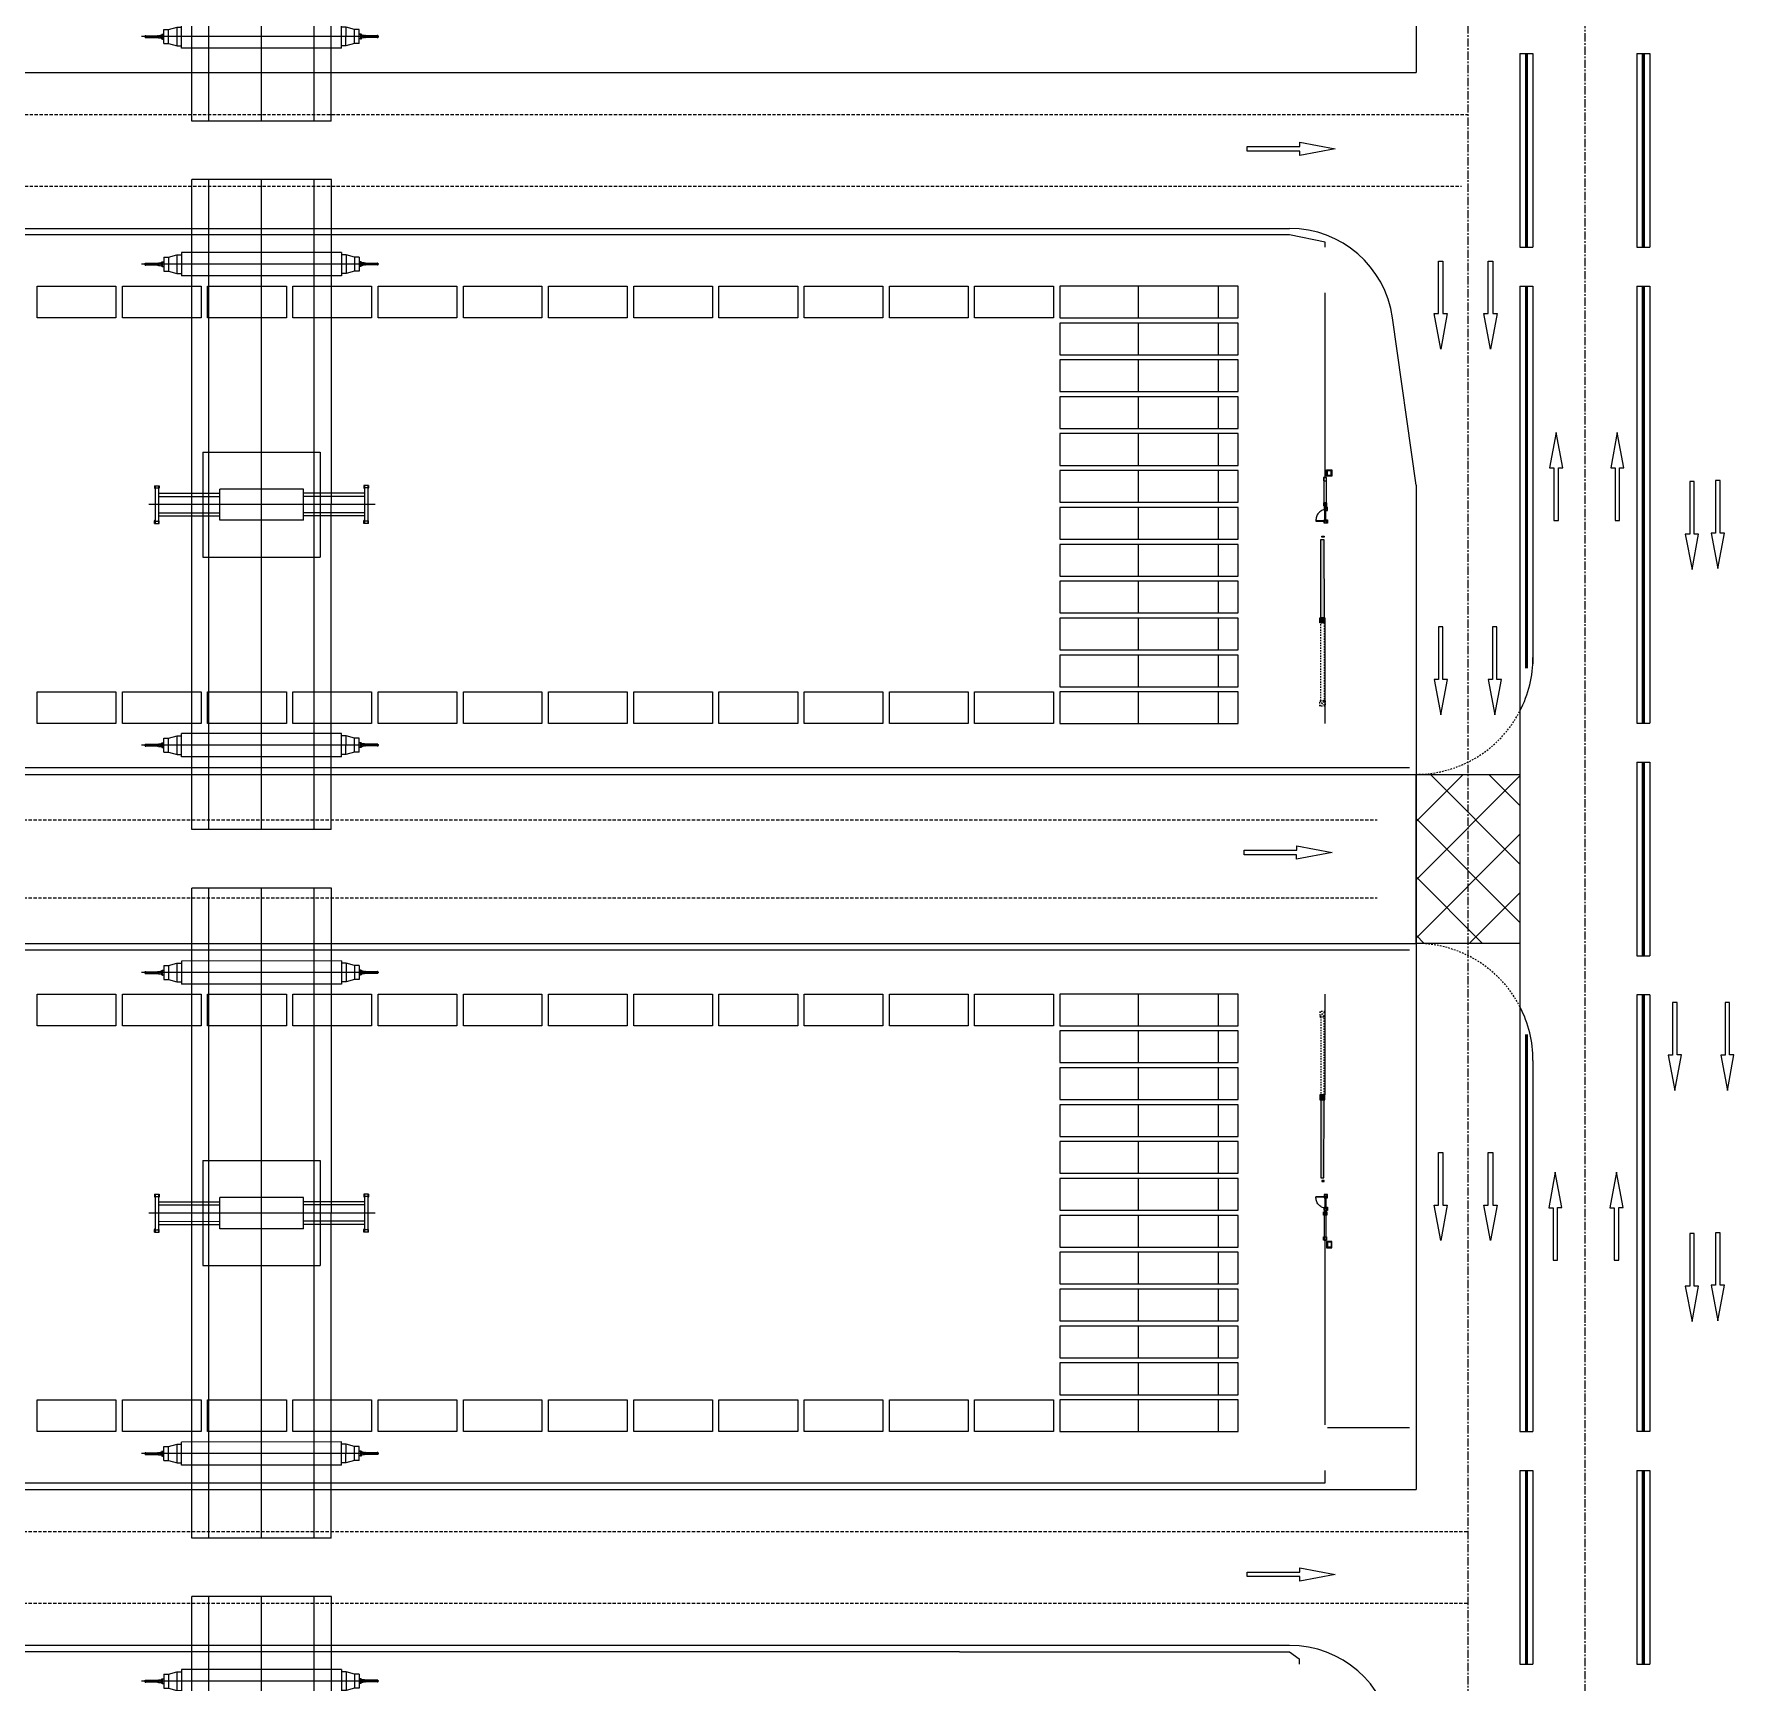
# Model space of a CAD drawing. Header units: millimetres. Extents: x -582 to 479, y -622 to 401.
# Drawn here: x -317.8 to -187, y -235.6 to -108.7 of the extents above; entities that cross this region are included whole.
import ezdxf

# ---------------------------------------------------------------- set-up
doc = ezdxf.new("R2010")
doc.units = ezdxf.units.MM
for name, pattern in [('CENTER', [50.8, 31.75, -6.35, 6.35, -6.35]), ('DASH', [0.35, 0.25, -0.1]), ('DASHED', [19.05, 12.7, -6.35]), ('HIDDEN2', [0.1875, 0.125, -0.0625])]:
    doc.linetypes.add(name, pattern=pattern)
for name, color, linetype in [('0001-佛渡-工艺-方案一-交汇区', 50, 'Continuous'), ('0001-佛渡-工艺-方案一-围网', 40, 'Continuous'), ('0001-佛渡-工艺-方案一-围网(内集卡一侧新增）', 40, 'Continuous'), ('0001-佛渡-工艺-方案一-设备', 40, 'Continuous'), ('0001-佛渡-平面-方案一 临时横二路', 6, 'Continuous'), ('0001-佛渡-平面-方案一道路中心线', 11, 'Continuous'), ('0001-佛渡-平面-方案一道路边界', 7, 'Continuous'), ('ECT', 1, 'Continuous'), ('ICT', 3, 'Continuous'), ('SLOT', 115, 'Continuous'), ('TX-箱区维修及人行门禁', 5, 'Continuous'), ('构造线', 131, 'Continuous')]:
    doc.layers.add(name, color=color, linetype=linetype)
doc.linetypes.add('FENCELINE2', pattern='A,0.25,-0.1,[132,ltypeshp.shx,S=0.1,R=0,X=-0.1,Y=0],-0.1,1', length=1.45)

# ---------------------------------------------------------------- blocks, each defined once
blk = doc.blocks.new('YC')
at = {"color": 40, "extrusion": (0.019869, 3.07925e-06, 0.999803)}
for p, q in [((2952.72, -614.5, 0.27), (2952.72, -564.5, 0.27)), ((2963.46, -564.5, 0.06), (2952.72, -564.5, 0.27)), ((2954.03, -614.5, 0.25), (2954.03, -564.5, 0.25)), ((2958.09, -614.5, 0.17), (2958.09, -564.5, 0.17)), ((2962.15, -614.5, 0.09), (2962.14, -564.5, 0.09)), ((2963.46, -614.5, 0.06), (2963.46, -564.5, 0.06)), ((2950.93, -570.46, 0.31), (2951.58, -570.28, 0.3)), ((2951.58, -570.28, 0.3), (2951.94, -570.28, 0.29)), ((2951.58, -570.28, 0.3), (2951.58, -571.72, 0.3)), ((2964.23, -570.1, 0.04), (2951.94, -570.11, 0.29)), ((2951.94, -570.11, 0.29), (2951.94, -571.9, 0.29)), ((2964.23, -570.1, 0.04), (2964.23, -571.9, 0.04)), ((2964.59, -570.28, 0.04), (2964.23, -570.28, 0.04)), ((2965.25, -570.46, 0.02), (2964.59, -570.28, 0.04)), ((2964.59, -570.28, 0.04), (2964.59, -571.72, 0.04)), ((2967.11, -571, -0.01), (2948.84, -571, 0.35)), ((2949.08, -571, 0.35), (2949.15, -571, 0.34)), ((2949.14, -571.08, 0.34), (2949.14, -570.92, 0.34)), ((2949.14, -570.92, 0.34), (2949.18, -570.92, 0.34)), ((2949.14, -570.92, 0.34), (2949.14, -570.92, 0.34)), ((2949.14, -571.08, 0.34), (2949.14, -570.92, 0.34)), ((2949.14, -571.08, 0.34), (2949.18, -571.08, 0.34)), ((2949.14, -571.08, 0.34), (2949.14, -571.08, 0.34)), ((2949.18, -571.08, 0.34), (2949.18, -570.92, 0.34)), ((2949.18, -570.94, 0.34), (2950.16, -570.94, 0.32)), ((2949.18, -571.06, 0.34), (2950.16, -571.06, 0.32)), ((2950.07, -570.92, 0.33), (2950.08, -570.92, 0.33)), ((2950.07, -571.08, 0.33), (2950.07, -570.92, 0.33)), ((2950.07, -571.08, 0.33), (2950.08, -571.08, 0.33)), ((2950.08, -570.92, 0.33), (2950.12, -570.92, 0.32)), ((2950.08, -571.08, 0.33), (2950.08, -570.92, 0.33)), ((2950.08, -571.08, 0.33), (2950.12, -571.08, 0.32)), ((2950.12, -571.08, 0.32), (2950.12, -570.92, 0.32)), ((2950.16, -571.1, 0.32), (2950.16, -570.91, 0.32)), ((2950.29, -570.9, 0.32), (2950.41, -570.88, 0.32)), ((2950.29, -571.1, 0.32), (2950.29, -570.9, 0.32)), ((2950.29, -571.1, 0.32), (2950.41, -571.12, 0.32)), ((2950.37, -570.88, 0.32), (2950.46, -570.88, 0.32)), ((2950.37, -571.13, 0.32), (2950.46, -571.13, 0.32)), ((2950.38, -571.13, 0.32), (2950.47, -571.13, 0.32)), ((2950.4, -570.85, 0.32), (2950.39, -570.85, 0.32)), ((2950.39, -570.86, 0.32), (2950.39, -570.89, 0.32)), ((2950.4, -570.86, 0.32), (2950.39, -570.86, 0.32)), ((2950.4, -570.89, 0.32), (2950.39, -570.89, 0.32)), ((2950.4, -570.9, 0.32), (2950.39, -570.9, 0.32)), ((2950.4, -571.1, 0.32), (2950.39, -571.1, 0.32)), ((2950.4, -571.11, 0.32), (2950.39, -571.11, 0.32)), ((2950.39, -571.14, 0.32), (2950.39, -571.11, 0.32)), ((2950.4, -571.14, 0.32), (2950.39, -571.14, 0.32)), ((2950.4, -571.15, 0.32), (2950.39, -571.15, 0.32)), ((2950.4, -570.85, 0.32), (2950.4, -570.9, 0.32)), ((2950.41, -570.86, 0.32), (2950.4, -570.86, 0.32)), ((2950.41, -570.9, 0.32), (2950.4, -570.9, 0.32)), ((2950.4, -571.15, 0.32), (2950.4, -571.1, 0.32)), ((2950.41, -571.11, 0.32), (2950.4, -571.11, 0.32)), ((2950.41, -571.15, 0.32), (2950.4, -571.15, 0.32)), ((2950.41, -570.84, 0.32), (2950.41, -571, 0.32)), ((2950.41, -570.84, 0.32), (2950.43, -570.84, 0.32)), ((2950.41, -570.86, 0.32), (2950.41, -570.9, 0.32)), ((2950.41, -571.16, 0.32), (2950.41, -571, 0.32)), ((2950.41, -571.15, 0.32), (2950.41, -571.11, 0.32)), ((2950.41, -571.16, 0.32), (2950.43, -571.16, 0.32)), ((2950.43, -570.82, 0.32), (2950.47, -570.82, 0.32)), ((2950.43, -571.19, 0.32), (2950.43, -570.82, 0.32)), ((2950.43, -570.84, 0.32), (2950.43, -571, 0.32)), ((2950.43, -571.16, 0.32), (2950.43, -571, 0.32)), ((2950.43, -571.19, 0.32), (2950.47, -571.19, 0.32)), ((2950.47, -571.19, 0.32), (2950.47, -570.82, 0.32)), ((2950.57, -570.46, 0.32), (2950.93, -570.46, 0.31)), ((2950.57, -570.46, 0.32), (2950.57, -571.54, 0.32)), ((2950.57, -571.54, 0.32), (2950.93, -571.54, 0.31)), ((2950.93, -570.46, 0.31), (2950.93, -571.54, 0.31)), ((2950.93, -571.54, 0.31), (2951.58, -571.72, 0.3)), ((2965.25, -571.54, 0.02), (2964.59, -571.72, 0.04)), ((2965.6, -570.46, 0.02), (2965.25, -570.46, 0.02)), ((2965.25, -570.46, 0.02), (2965.25, -571.54, 0.02)), ((2965.6, -571.54, 0.02), (2965.25, -571.54, 0.02)), ((2965.6, -570.46, 0.02), (2965.6, -571.54, 0.02)), ((2965.74, -570.82, 0.01), (2965.71, -570.82, 0.01)), ((2965.71, -571.19, 0.01), (2965.71, -570.82, 0.01)), ((2965.79, -571.13, 0.01), (2965.71, -571.13, 0.01)), ((2965.74, -571.19, 0.01), (2965.71, -571.19, 0.01)), ((2965.8, -570.87, 0.01), (2965.72, -570.87, 0.01)), ((2965.8, -571.13, 0.01), (2965.72, -571.13, 0.01)), ((2965.74, -571.19, 0.01), (2965.74, -570.82, 0.01)), ((2965.74, -570.84, 0.01), (2965.74, -571, 0.01)), ((2965.77, -570.84, 0.01), (2965.74, -570.84, 0.01)), ((2965.74, -571.16, 0.01), (2965.74, -571, 0.01)), ((2965.77, -571.16, 0.01), (2965.74, -571.16, 0.01)), ((2965.77, -570.84, 0.01), (2965.77, -571, 0.01)), ((2965.77, -570.85, 0.01), (2965.77, -570.85, 0.01)), ((2965.77, -570.85, 0.01), (2965.77, -570.9, 0.01)), ((2965.77, -570.85, 0.01), (2965.79, -570.85, 0.01)), ((2965.77, -570.85, 0.01), (2965.77, -570.89, 0.01)), ((2965.77, -570.86, 0.01), (2965.79, -570.86, 0.01)), ((2965.88, -570.9, 0.01), (2965.77, -570.88, 0.01)), ((2965.77, -570.89, 0.01), (2965.77, -570.89, 0.01)), ((2965.77, -570.89, 0.01), (2965.79, -570.89, 0.01)), ((2965.77, -570.9, 0.01), (2965.79, -570.9, 0.01)), ((2965.77, -571.16, 0.01), (2965.77, -571, 0.01)), ((2965.77, -571.1, 0.01), (2965.79, -571.1, 0.01)), ((2965.77, -571.15, 0.01), (2965.77, -571.1, 0.01)), ((2965.88, -571.1, 0.01), (2965.77, -571.12, 0.01)), ((2965.77, -571.15, 0.01), (2965.77, -571.11, 0.01)), ((2965.77, -571.11, 0.01), (2965.79, -571.11, 0.01)), ((2965.77, -571.11, 0.01), (2965.77, -571.11, 0.01)), ((2965.77, -571.14, 0.01), (2965.79, -571.14, 0.01)), ((2965.77, -571.15, 0.01), (2965.79, -571.15, 0.01)), ((2965.77, -571.15, 0.01), (2965.77, -571.15, 0.01)), ((2965.79, -570.86, 0.01), (2965.79, -570.89, 0.01)), ((2965.79, -571.14, 0.01), (2965.79, -571.11, 0.01)), ((2965.88, -571.1, 0.01), (2965.88, -570.9, 0.01)), ((2966.02, -571.09, 0.01), (2966.02, -570.91, 0.01)), ((2967, -570.94, -0.01), (2966.02, -570.94, 0.01)), ((2967, -571.06, -0.01), (2966.02, -571.06, 0.01)), ((2966.06, -571.08, 0.01), (2966.06, -570.92, 0.01)), ((2966.1, -570.92, 0.01), (2966.06, -570.92, 0.01)), ((2966.1, -571.08, 0.01), (2966.06, -571.08, 0.01)), ((2966.1, -570.92, 0.01), (2966.1, -570.92, 0.01)), ((2966.1, -571.08, 0.01), (2966.1, -570.92, 0.01)), ((2966.1, -571.08, 0.01), (2966.1, -570.92, 0.01)), ((2966.1, -571.08, 0.01), (2966.1, -571.08, 0.01)), ((2967, -571.08, -0.01), (2967, -570.92, -0.01)), ((2967.03, -570.92, -0.01), (2967, -570.92, -0.01)), ((2967.03, -571.08, -0.01), (2967, -571.08, -0.01)), ((2967.04, -570.92, -0.01), (2967.03, -570.92, -0.01)), ((2967.03, -571.08, -0.01), (2967.03, -570.92, -0.01)), ((2967.04, -571.08, -0.01), (2967.03, -571.08, -0.01)), ((2967.04, -571.08, -0.01), (2967.04, -570.92, -0.01)), ((2951.58, -571.72, 0.3), (2951.94, -571.72, 0.29)), ((2964.23, -571.9, 0.04), (2951.94, -571.9, 0.29)), ((2964.59, -571.72, 0.04), (2964.23, -571.72, 0.04)), ((2953.57, -585.46, 0.26), (2953.57, -593.54, 0.26)), ((2953.57, -585.46, 0.26), (2962.6, -585.46, 0.08)), ((2962.6, -585.46, 0.08), (2962.6, -593.54, 0.08)), ((2949.86, -588.05, 0.33), (2950.22, -588.05, 0.32)), ((2949.86, -588.05, 0.33), (2949.86, -588.22, 0.33)), ((2949.86, -588.22, 0.33), (2949.91, -588.3, 0.33)), ((2949.91, -588.05, 0.33), (2949.91, -590.96, 0.33)), ((2949.91, -588.22, 0.33), (2950.17, -588.22, 0.32)), ((2950.17, -588.05, 0.32), (2950.17, -590.96, 0.32)), ((2950.22, -588.22, 0.32), (2950.17, -588.3, 0.32)), ((2950.17, -588.63, 0.32), (2954.87, -588.63, 0.23)), ((2950.22, -588.05, 0.32), (2950.22, -588.22, 0.32)), ((2954.87, -590.7, 0.23), (2954.87, -588.3, 0.23)), ((2961.31, -588.3, 0.1), (2954.87, -588.3, 0.23)), ((2961.31, -590.7, 0.1), (2961.31, -588.3, 0.1)), ((2966.01, -588.63, 0.01), (2961.31, -588.63, 0.1)), ((2966.32, -588.04, 0), (2965.96, -588.04, 0.01)), ((2965.96, -588.04, 0.01), (2965.96, -588.22, 0.01)), ((2965.96, -588.22, 0.01), (2966.01, -588.3, 0.01)), ((2966.01, -588.04, 0.01), (2966.01, -590.96, 0.01)), ((2966.27, -588.22, 0), (2966.01, -588.22, 0.01)), ((2966.27, -588.04, 0), (2966.27, -590.96, 0)), ((2966.32, -588.22, 0), (2966.27, -588.3, 0)), ((2966.32, -588.04, 0), (2966.32, -588.22, 0)), ((2966.83, -589.5, -0.01), (2949.42, -589.5, 0.34)), ((2950.17, -588.87, 0.32), (2954.87, -588.87, 0.23)), ((2963.04, -589.5, 0.07), (2953.14, -589.5, 0.26)), ((2966.01, -588.87, 0.01), (2961.31, -588.87, 0.1)), ((2949.86, -590.78, 0.33), (2949.91, -590.7, 0.33)), ((2949.86, -590.96, 0.33), (2949.86, -590.78, 0.33)), ((2949.86, -590.96, 0.33), (2950.22, -590.96, 0.32)), ((2949.91, -590.78, 0.33), (2950.17, -590.78, 0.32)), ((2950.17, -590.14, 0.32), (2954.87, -590.13, 0.23)), ((2950.17, -590.37, 0.32), (2954.87, -590.37, 0.23)), ((2950.22, -590.78, 0.32), (2950.17, -590.7, 0.32)), ((2950.22, -590.96, 0.32), (2950.22, -590.78, 0.32)), ((2961.31, -590.7, 0.1), (2954.87, -590.7, 0.23)), ((2966.01, -590.13, 0.01), (2961.31, -590.13, 0.1)), ((2966.01, -590.37, 0.01), (2961.31, -590.37, 0.1)), ((2965.96, -590.78, 0.01), (2966.01, -590.7, 0.01)), ((2965.96, -590.96, 0.01), (2965.96, -590.78, 0.01)), ((2966.32, -590.96, 0), (2965.96, -590.96, 0.01)), ((2966.27, -590.78, 0), (2966.01, -590.78, 0.01)), ((2966.32, -590.78, 0), (2966.27, -590.7, 0)), ((2966.32, -590.96, 0), (2966.32, -590.78, 0)), ((2953.57, -593.54, 0.26), (2962.6, -593.54, 0.08)), ((2967.11, -608, -0.01), (2948.84, -608, 0.35)), ((2949.09, -608, 0.35), (2949.16, -608, 0.34)), ((2949.14, -607.92, 0.34), (2949.14, -608.08, 0.34)), ((2949.14, -607.92, 0.34), (2949.15, -607.92, 0.34)), ((2949.14, -608.08, 0.34), (2949.15, -608.08, 0.34)), ((2949.15, -607.92, 0.34), (2949.18, -607.92, 0.34)), ((2949.15, -607.92, 0.34), (2949.15, -608.08, 0.34)), ((2949.15, -608.08, 0.34), (2949.18, -608.08, 0.34)), ((2949.18, -607.92, 0.34), (2949.18, -608.08, 0.34)), ((2949.18, -607.94, 0.34), (2950.16, -607.94, 0.32)), ((2949.18, -608.06, 0.34), (2950.16, -608.06, 0.32)), ((2950.08, -607.92, 0.33), (2950.12, -607.92, 0.32)), ((2950.08, -607.92, 0.33), (2950.08, -607.92, 0.33)), ((2950.08, -607.92, 0.33), (2950.08, -608.08, 0.33)), ((2950.08, -607.92, 0.33), (2950.08, -608.08, 0.33)), ((2950.08, -608.08, 0.33), (2950.12, -608.08, 0.32)), ((2950.08, -608.08, 0.33), (2950.08, -608.08, 0.33)), ((2950.12, -607.92, 0.32), (2950.12, -608.08, 0.32)), ((2950.16, -607.91, 0.32), (2950.16, -608.1, 0.32)), ((2950.3, -607.9, 0.32), (2950.41, -607.88, 0.32)), ((2950.3, -607.9, 0.32), (2950.3, -608.1, 0.32)), ((2950.3, -608.1, 0.32), (2950.41, -608.12, 0.32)), ((2950.38, -607.88, 0.32), (2950.46, -607.88, 0.32)), ((2950.38, -608.13, 0.32), (2950.46, -608.13, 0.32)), ((2950.41, -607.85, 0.32), (2950.39, -607.85, 0.32)), ((2950.41, -607.86, 0.32), (2950.39, -607.86, 0.32)), ((2950.39, -607.86, 0.32), (2950.39, -607.89, 0.32)), ((2950.39, -607.88, 0.32), (2950.47, -607.88, 0.32)), ((2950.41, -607.89, 0.32), (2950.39, -607.89, 0.32)), ((2950.41, -607.9, 0.32), (2950.39, -607.9, 0.32)), ((2950.41, -608.1, 0.32), (2950.39, -608.1, 0.32)), ((2950.39, -608.14, 0.32), (2950.39, -608.11, 0.32)), ((2950.41, -608.11, 0.32), (2950.39, -608.11, 0.32)), ((2950.41, -608.14, 0.32), (2950.39, -608.14, 0.32)), ((2950.41, -608.15, 0.32), (2950.39, -608.15, 0.32)), ((2950.41, -607.84, 0.32), (2950.43, -607.84, 0.32)), ((2950.41, -607.84, 0.32), (2950.41, -608, 0.32)), ((2950.41, -607.85, 0.32), (2950.41, -607.9, 0.32)), ((2950.41, -607.86, 0.32), (2950.41, -607.9, 0.32)), ((2950.41, -607.86, 0.32), (2950.41, -607.86, 0.32)), ((2950.41, -607.9, 0.32), (2950.41, -607.9, 0.32)), ((2950.41, -608.16, 0.32), (2950.41, -608, 0.32)), ((2950.41, -608.15, 0.32), (2950.41, -608.1, 0.32)), ((2950.41, -608.11, 0.32), (2950.41, -608.11, 0.32)), ((2950.41, -608.15, 0.32), (2950.41, -608.11, 0.32)), ((2950.41, -608.15, 0.32), (2950.41, -608.15, 0.32)), ((2950.41, -608.16, 0.32), (2950.43, -608.16, 0.32)), ((2950.43, -607.82, 0.32), (2950.47, -607.82, 0.32)), ((2950.43, -607.82, 0.32), (2950.43, -608.19, 0.32)), ((2950.43, -607.84, 0.32), (2950.43, -608, 0.32)), ((2950.43, -608.16, 0.32), (2950.43, -608, 0.32)), ((2950.43, -608.19, 0.32), (2950.47, -608.19, 0.32)), ((2950.47, -607.82, 0.32), (2950.47, -608.19, 0.32)), ((2950.57, -607.46, 0.32), (2950.93, -607.46, 0.31)), ((2950.57, -608.54, 0.32), (2950.57, -607.46, 0.32)), ((2950.93, -607.46, 0.31), (2951.59, -607.28, 0.3)), ((2950.93, -608.54, 0.31), (2950.93, -607.46, 0.31)), ((2951.59, -607.28, 0.3), (2951.94, -607.28, 0.29)), ((2951.59, -608.72, 0.3), (2951.59, -607.28, 0.3)), ((2964.24, -607.1, 0.04), (2951.94, -607.11, 0.29)), ((2951.94, -608.9, 0.29), (2951.94, -607.11, 0.29)), ((2964.24, -608.9, 0.04), (2964.24, -607.1, 0.04)), ((2964.59, -607.28, 0.04), (2964.24, -607.28, 0.04)), ((2965.25, -607.46, 0.02), (2964.59, -607.28, 0.04)), ((2964.59, -608.72, 0.04), (2964.59, -607.28, 0.04)), ((2965.61, -607.46, 0.02), (2965.25, -607.46, 0.02)), ((2965.25, -608.54, 0.02), (2965.25, -607.46, 0.02)), ((2965.61, -608.54, 0.02), (2965.61, -607.46, 0.02)), ((2965.75, -607.82, 0.01), (2965.71, -607.82, 0.01)), ((2965.71, -607.82, 0.01), (2965.71, -608.19, 0.01)), ((2965.79, -607.87, 0.01), (2965.71, -607.87, 0.01)), ((2965.75, -608.19, 0.01), (2965.71, -608.19, 0.01)), ((2965.8, -607.87, 0.01), (2965.72, -607.87, 0.01)), ((2965.8, -608.13, 0.01), (2965.72, -608.13, 0.01)), ((2965.75, -607.82, 0.01), (2965.75, -608.19, 0.01)), ((2965.77, -607.84, 0.01), (2965.75, -607.84, 0.01)), ((2965.75, -607.84, 0.01), (2965.75, -608, 0.01)), ((2965.75, -608.16, 0.01), (2965.75, -608, 0.01)), ((2965.77, -608.16, 0.01), (2965.75, -608.16, 0.01)), ((2965.77, -607.84, 0.01), (2965.77, -608, 0.01)), ((2965.77, -607.85, 0.01), (2965.77, -607.89, 0.01)), ((2965.77, -607.85, 0.01), (2965.79, -607.85, 0.01)), ((2965.77, -607.85, 0.01), (2965.77, -607.9, 0.01)), ((2965.77, -607.85, 0.01), (2965.77, -607.85, 0.01)), ((2965.77, -607.86, 0.01), (2965.79, -607.86, 0.01)), ((2965.88, -607.9, 0.01), (2965.77, -607.88, 0.01)), ((2965.77, -607.89, 0.01), (2965.79, -607.89, 0.01)), ((2965.77, -607.89, 0.01), (2965.77, -607.89, 0.01)), ((2965.77, -607.9, 0.01), (2965.79, -607.9, 0.01)), ((2965.77, -608.16, 0.01), (2965.77, -608, 0.01)), ((2965.77, -608.15, 0.01), (2965.77, -608.1, 0.01)), ((2965.77, -608.1, 0.01), (2965.79, -608.1, 0.01)), ((2965.88, -608.1, 0.01), (2965.77, -608.12, 0.01)), ((2965.77, -608.11, 0.01), (2965.77, -608.11, 0.01)), ((2965.77, -608.11, 0.01), (2965.79, -608.11, 0.01)), ((2965.77, -608.15, 0.01), (2965.77, -608.11, 0.01)), ((2965.77, -608.14, 0.01), (2965.79, -608.14, 0.01)), ((2965.77, -608.15, 0.01), (2965.77, -608.15, 0.01)), ((2965.77, -608.15, 0.01), (2965.79, -608.15, 0.01)), ((2965.79, -607.86, 0.01), (2965.79, -607.89, 0.01)), ((2965.79, -608.14, 0.01), (2965.79, -608.11, 0.01)), ((2965.88, -607.9, 0.01), (2965.88, -608.1, 0.01)), ((2966.02, -607.91, 0.01), (2966.02, -608.09, 0.01)), ((2967, -607.94, -0.01), (2966.02, -607.94, 0.01)), ((2967, -608.06, -0.01), (2966.02, -608.06, 0.01)), ((2966.06, -607.92, 0.01), (2966.06, -608.08, 0.01)), ((2966.1, -607.92, 0.01), (2966.06, -607.92, 0.01)), ((2966.1, -608.08, 0.01), (2966.06, -608.08, 0.01)), ((2966.1, -607.92, 0.01), (2966.1, -607.92, 0.01)), ((2966.1, -607.92, 0.01), (2966.1, -608.08, 0.01)), ((2966.1, -607.92, 0.01), (2966.1, -608.08, 0.01)), ((2966.1, -608.08, 0.01), (2966.1, -608.08, 0.01)), ((2967, -607.92, -0.01), (2967, -608.08, -0.01)), ((2967.03, -607.92, -0.01), (2967, -607.92, -0.01)), ((2967.03, -608.08, -0.01), (2967, -608.08, -0.01)), ((2967.04, -607.92, -0.01), (2967.03, -607.92, -0.01)), ((2967.03, -607.92, -0.01), (2967.03, -608.08, -0.01)), ((2967.04, -608.08, -0.01), (2967.03, -608.08, -0.01)), ((2967.04, -607.92, -0.01), (2967.04, -608.08, -0.01)), ((2950.57, -608.54, 0.32), (2950.93, -608.54, 0.31)), ((2950.93, -608.54, 0.31), (2951.59, -608.72, 0.3)), ((2951.59, -608.72, 0.3), (2951.94, -608.72, 0.29)), ((2964.24, -608.9, 0.04), (2951.94, -608.9, 0.29)), ((2964.59, -608.72, 0.04), (2964.24, -608.72, 0.04)), ((2965.25, -608.54, 0.02), (2964.59, -608.72, 0.04)), ((2965.61, -608.54, 0.02), (2965.25, -608.54, 0.02)), ((2963.46, -614.5, 0.06), (2952.72, -614.5, 0.27))]:
    blk.add_line(p, q, dxfattribs=at)
at = {"color": 40, "linetype": 'ByBlock', "extrusion": (0.019869, 3.07925e-06, 0.999803)}
for p, q in [((2950.16, -570.91, 0.32), (2950.29, -570.91, 0.32)), ((2950.16, -571.1, 0.32), (2950.29, -571.1, 0.32)), ((2966.02, -570.91, 0.01), (2965.88, -570.91, 0.01)), ((2966.02, -571.09, 0.01), (2965.88, -571.09, 0.01)), ((2950.16, -607.91, 0.32), (2950.3, -607.91, 0.32)), ((2950.16, -608.1, 0.32), (2950.3, -608.1, 0.32)), ((2966.02, -607.91, 0.01), (2965.88, -607.91, 0.01)), ((2966.02, -608.09, 0.01), (2965.88, -608.09, 0.01))]:
    blk.add_line(p, q, dxfattribs=at)
at = {"color": 40, "linetype": 'Continuous', "extrusion": (0.019869, 3.07925e-06, 0.999803)}
for p, q in [((2950.47, -570.82, 0.32), (2950.58, -570.82, 0.32)), ((2950.47, -570.84, 0.32), (2950.58, -570.84, 0.32)), ((2950.47, -571.16, 0.32), (2950.58, -571.16, 0.32)), ((2950.47, -571.18, 0.32), (2950.58, -571.18, 0.32)), ((2965.71, -570.82, 0.01), (2965.6, -570.82, 0.02)), ((2965.71, -570.84, 0.01), (2965.6, -570.84, 0.02)), ((2965.71, -571.16, 0.01), (2965.6, -571.16, 0.02)), ((2965.71, -571.18, 0.01), (2965.6, -571.18, 0.02)), ((2950.47, -607.82, 0.32), (2950.58, -607.82, 0.32)), ((2950.47, -607.84, 0.32), (2950.58, -607.84, 0.32)), ((2950.47, -608.16, 0.32), (2950.58, -608.16, 0.32)), ((2950.47, -608.18, 0.32), (2950.58, -608.18, 0.32)), ((2965.71, -607.82, 0.01), (2965.6, -607.82, 0.02)), ((2965.71, -607.84, 0.01), (2965.6, -607.84, 0.02)), ((2965.71, -608.16, 0.01), (2965.6, -608.16, 0.02)), ((2965.71, -608.18, 0.01), (2965.6, -608.18, 0.02))]:
    blk.add_line(p, q, dxfattribs=at)
at = {"color": 40, "extrusion": (-0.019869, -3.07925e-06, -0.999803)}
for centre, major_axis, start_param, end_param in [((2950.4, -570.86, 0.32), (-0.00843, -0.00844, 0.00017), 0.2618, 1.308997), ((2950.43, -570.88, 0.32), (-0.032, 0.032, 0.0006), -1.051761, -0.519035), ((2950.4, -570.89, 0.32), (-0.00843, 0.00843, 0.00017), -1.308997, -0.261799), ((2950.4, -571.11, 0.32), (-0.00843, 0.00843, 0.00017), -1.308997, -0.261799), ((2950.43, -571.13, 0.32), (-0.032, 0.032, 0.0006), -1.051761, -0.519035), ((2950.4, -571.14, 0.32), (-0.00843, 0.00843, 0.00017), -1.308997, -0.261799), ((2965.78, -570.86, 0.01), (-0.00843, 0.00843, 0.00017), 1.832596, 2.879794), ((2965.74, -570.87, 0.01), (-0.032, -0.032, 0.0006), 3.660628, 4.193354), ((2965.78, -570.89, 0.01), (-0.00843, 0.00843, 0.00017), 1.832596, 2.879793), ((2965.78, -571.11, 0.01), (-0.00843, -0.00844, 0.00017), 3.403392, 4.45059), ((2965.74, -571.13, 0.01), (-0.032, -0.032, 0.0006), 3.660628, 4.193354), ((2965.78, -571.14, 0.01), (-0.00843, 0.00843, 0.00017), 1.832596, 2.879794), ((2950.4, -607.86, 0.32), (-0.00843, 0.00843, 0.00017), -1.308997, -0.261799), ((2950.44, -607.88, 0.32), (-0.032, 0.032, 0.0006), -1.051761, -0.519035), ((2950.4, -607.89, 0.32), (-0.00843, 0.00843, 0.00017), -1.308997, -0.261799), ((2950.4, -608.11, 0.32), (-0.00843, 0.00843, 0.00017), -1.308997, -0.261799), ((2950.44, -608.13, 0.32), (-0.032, 0.032, 0.0006), -1.051761, -0.519035), ((2950.4, -608.14, 0.32), (-0.00843, 0.00843, 0.00017), -1.308997, -0.261799), ((2965.78, -607.86, 0.01), (-0.00843, 0.00843, 0.00017), 1.832596, 2.879793), ((2965.75, -607.87, 0.01), (-0.032, -0.032, 0.0006), 3.660628, 4.193354), ((2965.78, -607.89, 0.01), (-0.00843, -0.00844, 0.00017), 3.403392, 4.45059), ((2965.78, -608.11, 0.01), (-0.00843, 0.00843, 0.00017), 1.832596, 2.879793), ((2965.75, -608.13, 0.01), (-0.032, -0.032, 0.0006), 3.660628, 4.193354), ((2965.78, -608.14, 0.01), (-0.00843, 0.00843, 0.00017), 1.832596, 2.879793)]:
    blk.add_ellipse(centre, major_axis=major_axis, ratio=1, start_param=start_param, end_param=end_param, dxfattribs=at)
blk = doc.blocks.new('箱区维修人行通道及伸缩门')
h = blk.add_hatch(color=8)
h.dxf.hatch_style = 1
h.paths.add_polyline_path([(504133.76, 3299633.85), (504137.88, 3299629.48), (504137.69, 3299629.31), (504133.58, 3299633.68)])
h = blk.add_hatch(color=8)
h.dxf.hatch_style = 1
h.paths.add_polyline_path([(504137.64, 3299629.26), (504137.93, 3299629.53), (504138.2, 3299629.24), (504137.91, 3299628.97)])
at = {"color": 8}
for p, q in [((504138.2, 3299629.24, 0), (504137.64, 3299629.26, 0)), ((504137.91, 3299628.97, 0), (504137.93, 3299629.53, 0))]:
    blk.add_line(p, q, dxfattribs=at)
at = {"color": 8, "linetype": 'DASH', "ltscale": 0.1}
for p, q in [((504142.02, 3299624.6, 0), (504142.59, 3299624.58, 0)), ((504142.3, 3299624.31, 0), (504142.32, 3299624.87, 0))]:
    blk.add_line(p, q, dxfattribs=at)
at = {"color": 8, "elevation": 0}
for points in [[(504133.76, 3299633.85), (504137.88, 3299629.48), (504137.69, 3299629.31), (504133.58, 3299633.68)], [(504137.64, 3299629.26), (504137.93, 3299629.53), (504138.2, 3299629.24), (504137.91, 3299628.97)]]:
    blk.add_lwpolyline(points, close=True, dxfattribs=at)
at = {"color": 8, "linetype": 'DASH', "ltscale": 0.1, "elevation": 0}
for points in [[(504138.15, 3299629.19), (504142.26, 3299624.82), (504142.08, 3299624.65), (504137.97, 3299629.02)], [(504142.02, 3299624.6), (504142.32, 3299624.87), (504142.59, 3299624.58), (504142.3, 3299624.31)]]:
    blk.add_lwpolyline(points, close=True, dxfattribs=at)
blk = doc.blocks.new('双侧道闸')
at = {"color": 8, "linetype": 'Continuous', "lineweight": 25}
for p, q in [((0.45, -14.31), (0.19, -14.31)), ((0.19, -14.31), (0.19, -14.31)), ((0.19, -14.68), (0.19, -14.31)), ((0.24, -14.31), (0.24, -14.29)), ((0.24, -14.29), (0.37, -14.29)), ((0.37, -14.29), (0.37, -14.31)), ((0.47, -14.31), (0.45, -14.31)), ((0.47, -14.31), (0.47, -14.31)), ((0.47, -14.68), (0.47, -14.31)), ((0.19, -14.68), (0.19, -14.69)), ((0.45, -14.69), (0.19, -14.69)), ((0.47, -14.69), (0.45, -14.69)), ((0.47, -14.68), (0.47, -14.69))]:
    blk.add_line(p, q, dxfattribs=at)
at = {"color": 8}
blk.add_lwpolyline([(0.13, -14.74), (0.13, -14.24), (0.53, -14.24), (0.53, -14.74)], close=True, dxfattribs=at)
at = {"color": 8, "lineweight": 15}
for points in [[(0.13, -15.09), (0.13, -14.84), (-0.12, -14.84), (-0.12, -15.09)], [(-0.06, -17.02), (-0.06, -14.84), (0.09, -14.84), (0.09, -17.02)], [(0.14, -17.02), (0.14, -16.77), (-0.11, -16.77), (-0.11, -17.02)], [(-0.03, -16.82), (0.05, -16.82), (0.05, -16.98), (-0.03, -16.98)], [(0.2, -17.37), (0.2, -17.12), (-0.05, -17.12), (-0.05, -17.37)], [(0.2, -17.37), (0.2, -17.12), (-0.05, -17.12), (-0.05, -17.37)], [(0.2, -18.09), (0.2, -18.34), (-0.05, -18.34), (-0.05, -18.09)], [(0.2, -18.09), (0.2, -18.34), (-0.05, -18.34), (-0.05, -18.09)], [(-0.23, -19.42), (-0.23, -19.34), (-0.07, -19.34), (-0.07, -19.42)]]:
    blk.add_lwpolyline(points, close=True, dxfattribs=at)
at = {"color": 8, "linetype": 'HIDDEN2', "lineweight": 15, "ltscale": 20}
blk.add_lwpolyline([(0.05, -18.18), (0.05, -18.17), (-0.69, -18.17), (-0.69, -18.18)], close=True, dxfattribs=at)
blk.add_arc((0.15, -18.12), 0.844, 96.7046, 183.5614, dxfattribs=at)
at = {"layer": '构造线', "color": 8, "lineweight": 9}
for p, q in [((0, -18.14), (0, -17.29)), ((0, -18.14), (0, -17.29)), ((0.06, -18.14), (0.06, -17.29)), ((0.06, -18.14), (0.06, -17.29))]:
    blk.add_line(p, q, dxfattribs=at)
for points in [[(0, -17.27), (0, -17.14, -0.414214), (0.01, -17.13), (0.14, -17.13, -0.414214), (0.15, -17.14), (0.15, -17.27, -0.414214), (0.14, -17.28), (0.01, -17.28, -0.414214)], [(0, -17.27), (0, -17.14, -0.414214), (0.01, -17.13), (0.14, -17.13, -0.414214), (0.15, -17.14), (0.15, -17.27, -0.414214), (0.14, -17.28), (0.01, -17.28, -0.414214)], [(0, -18.19), (0, -18.32, 0.414214), (0.01, -18.33), (0.14, -18.33, 0.414214), (0.15, -18.32), (0.15, -18.19, 0.414214), (0.14, -18.18), (0.01, -18.18, 0.414214)], [(0, -18.19), (0, -18.32, 0.414214), (0.01, -18.33), (0.14, -18.33, 0.414214), (0.15, -18.32), (0.15, -18.19, 0.414214), (0.14, -18.18), (0.01, -18.18, 0.414214)]]:
    blk.add_lwpolyline(points, format="xyb", close=True, dxfattribs=at)
for points in [[(0, -17.29), (0, -17.34), (0.06, -17.34), (0.06, -17.29)], [(0, -17.29), (0, -17.34), (0.06, -17.34), (0.06, -17.29)], [(0, -18.08), (0, -18.14), (0.06, -18.14), (0.06, -18.08)], [(0, -18.08), (0, -18.14), (0.06, -18.14), (0.06, -18.08)]]:
    blk.add_lwpolyline(points, close=True, dxfattribs=at)

msp = doc.modelspace()

# ---------------------------------------------------------------- hatches: boundary and pattern name
at = {"layer": '0001-佛渡-工艺-方案一-交汇区'}
h = msp.add_hatch(dxfattribs=at)
h.set_pattern_fill('ANSI37', color=50, angle=323.0204)
h.set_pattern_definition([(45, (-610.932, -61.4482), (-2.245064, 2.245064), []), (135, (-610.932, -61.4482), (-2.245064, -2.245064), [])])
h.paths.add_polyline_path([(-203.43, -178.7), (-211.43, -178.7), (-211.43, -165.7), (-203.43, -165.7)])

# ---------------------------------------------------------------- linework, layer by layer
msp.add_lwpolyline([(-203.43, -178.7), (-211.43, -178.7), (-211.43, -165.7), (-203.43, -165.7)], close=True, dxfattribs=at)
at = {"layer": '0001-佛渡-工艺-方案一-围网', "linetype": 'FENCELINE2', "ltscale": 0.25}
msp.add_line((-218.23, -215.95), (-211.93, -215.95), dxfattribs=at)
at = {"layer": '0001-佛渡-工艺-方案一-围网', "linetype": 'FENCELINE2', "ltscale": 0.25, "const_width": 0.25}
for points in [[(-202.93, -125.15), (-202.93, -110.25)], [(-202.93, -157.55), (-202.93, -128.15)], [(-202.93, -216.25), (-202.93, -185.7)], [(-202.93, -234.15), (-202.93, -219.25)]]:
    msp.add_lwpolyline(points, dxfattribs=at)
at = {"layer": '0001-佛渡-工艺-方案一-围网', "linetype": 'FENCELINE2', "ltscale": 0.25, "flags": 128}
for points in [[(-218.43, -125.15), (-218.43, -124.75), (-221.16, -124.2), (-417.83, -124.2)], [(-202.93, -234.15), (-202.93, -219.25)], [(-246.57, -233.2), (-221.16, -233.2), (-220.43, -233.75), (-220.43, -234.15)]]:
    msp.add_lwpolyline(points, dxfattribs=at)
at = {"layer": '0001-佛渡-工艺-方案一-围网', "linetype": 'FENCELINE2', "ltscale": 0.25}
for points in [[(-218.43, -142.87), (-218.43, -128.65)], [(-218.43, -161.8), (-218.43, -153.65)], [(-218.43, -190.35), (-218.43, -182.6)], [(-218.43, -215.75), (-218.43, -201.53)], [(-418.33, -220.2), (-218.43, -220.2), (-218.43, -219.25)], [(-246.57, -233.2), (-438.01, -233.2)], [(-220.43, -233.75), (-220.43, -234.15)]]:
    msp.add_lwpolyline(points, dxfattribs=at)
at = {"layer": '0001-佛渡-工艺-方案一-围网(内集卡一侧新增）', "linetype": 'FENCELINE2', "ltscale": 0.25}
for points in [[(-211.93, -165.2), (-551.43, -165.2)], [(-559.93, -179.2), (-211.93, -179.2)]]:
    msp.add_lwpolyline(points, dxfattribs=at)
at = {"layer": '0001-佛渡-平面-方案一 临时横二路', "color": 11, "linetype": 'CENTER', "ltscale": 0.02}
msp.add_line((-198.43, -45.7), (-198.43, -281.7), dxfattribs=at)
at = {"layer": '0001-佛渡-平面-方案一 临时横二路'}
for p, q in [((-194.43, -110.25), (-194.43, -125.15)), ((-193.43, -110.25), (-193.43, -125.15)), ((-194.43, -128.15), (-194.43, -161.75)), ((-193.43, -128.15), (-193.43, -161.75)), ((-193.43, -164.75), (-193.43, -179.65)), ((-194.43, -182.65), (-194.43, -216.25)), ((-193.43, -182.65), (-193.43, -216.25)), ((-194.43, -219.25), (-194.43, -234.15)), ((-194.43, -219.25), (-194.43, -234.15)), ((-193.43, -219.25), (-193.43, -234.15)), ((-193.43, -219.25), (-193.43, -234.15))]:
    msp.add_line(p, q, dxfattribs=at)
at = {"layer": '0001-佛渡-平面-方案一 临时横二路', "lineweight": 5}
for p, q in [((-194.43, -110.25), (-193.43, -110.25)), ((-194.43, -125.15), (-193.43, -125.15)), ((-194.43, -128.15), (-193.43, -128.15)), ((-194.43, -161.75), (-193.43, -161.75)), ((-194.43, -164.75), (-194.43, -179.65)), ((-194.43, -164.75), (-193.43, -164.75)), ((-194.43, -179.65), (-193.43, -179.65)), ((-193.43, -182.65), (-194.43, -182.65)), ((-193.43, -216.25), (-194.43, -216.25)), ((-194.43, -219.25), (-193.43, -219.25)), ((-194.43, -234.15), (-193.43, -234.15))]:
    msp.add_line(p, q, dxfattribs=at)
at = {"layer": '0001-佛渡-平面-方案一 临时横二路', "linetype": 'FENCELINE2', "ltscale": 0.25, "const_width": 0.25}
for points in [[(-193.93, -125.15), (-193.93, -110.25)], [(-193.93, -161.75), (-193.93, -128.15)], [(-193.93, -164.75), (-193.93, -179.65)], [(-193.93, -182.65), (-193.93, -216.25)], [(-193.93, -234.15), (-193.93, -219.25)]]:
    msp.add_lwpolyline(points, dxfattribs=at)
at = {"layer": '0001-佛渡-平面-方案一 临时横二路', "color": 1}
for points in [[(-191.68, -183.24), (-191.68, -187.29), (-192.02, -187.29), (-191.5, -190.01), (-191, -187.28), (-191.34, -187.28), (-191.34, -183.24), (-191.68, -183.24)], [(-187.65, -183.24), (-187.65, -187.29), (-187.98, -187.29), (-187.47, -190.01), (-186.96, -187.28), (-187.3, -187.28), (-187.3, -183.24), (-187.65, -183.24)]]:
    msp.add_lwpolyline(points, dxfattribs=at)
at = {"layer": '0001-佛渡-平面-方案一道路中心线', "color": 11, "linetype": 'DASHED', "ltscale": 0.02}
for p, q in [((-560.43, -114.95), (-207.43, -114.95)), ((-560.43, -120.45), (-207.93, -120.45)), ((-554.43, -169.2), (-214.43, -169.2)), ((-554.43, -175.2), (-214.43, -175.2)), ((-554.43, -223.95), (-207.43, -223.95)), ((-554.43, -229.45), (-207.43, -229.45))]:
    msp.add_line(p, q, dxfattribs=at)
at = {"layer": '0001-佛渡-平面-方案一道路边界', "color": 11, "linetype": 'CENTER', "ltscale": 0.02}
msp.add_line((-207.43, 121.55), (-207.43, -326.95), dxfattribs=at)
at = {"layer": '0001-佛渡-平面-方案一道路边界'}
for p, q in [((-211.43, -15.95), (-211.43, -111.7)), ((-203.43, -110.25), (-203.43, -125.15)), ((-203.43, -110.25), (-203.43, -125.15)), ((-202.43, -110.25), (-202.43, -125.15)), ((-203.43, -128.15), (-203.43, -216.25)), ((-203.43, -128.15), (-203.43, -216.25)), ((-202.43, -128.15), (-202.43, -157.2)), ((-211.43, -143.45), (-211.43, -220.7)), ((-202.43, -187.7), (-202.43, -216.25)), ((-203.43, -219.25), (-203.43, -234.15)), ((-203.43, -219.25), (-203.43, -234.15)), ((-203.43, -219.25), (-203.43, -234.15)), ((-203.43, -219.25), (-203.43, -234.15)), ((-202.43, -219.25), (-202.43, -234.15)), ((-202.43, -219.25), (-202.43, -234.15)), ((-221.16, -232.7), (-560.43, -232.7))]:
    msp.add_line(p, q, dxfattribs=at)
at = {"layer": '0001-佛渡-平面-方案一道路边界', "lineweight": 5}
for p, q in [((-203.43, -110.25), (-202.43, -110.25)), ((-203.43, -125.15), (-202.43, -125.15)), ((-203.43, -128.15), (-202.43, -128.15)), ((-211.43, -143.45, 0), (-213.24, -130.58, 0)), ((-203.43, -216.25), (-202.43, -216.25)), ((-203.43, -219.25), (-202.43, -219.25)), ((-203.43, -234.15), (-202.43, -234.15))]:
    msp.add_line(p, q, dxfattribs=at)
at = {"layer": '0001-佛渡-平面-方案一道路边界', "color": 7}
for p, q in [((-560.43, -111.7), (-211.43, -111.7)), ((-560.43, -123.7), (-221.16, -123.7)), ((-551.43, -165.7), (-211.43, -165.7)), ((-560.43, -178.7), (-211.43, -178.7)), ((-560.43, -220.7), (-211.43, -220.7))]:
    msp.add_line(p, q, dxfattribs=at)
at = {"layer": '0001-佛渡-平面-方案一道路边界', "lineweight": 5}
msp.add_arc((-221.16, -131.7, 0), 8, 8, 90, dxfattribs=at)
at = {"layer": '0001-佛渡-平面-方案一道路边界'}
for centre, radius, start, end in [((-211.43, -156.7), 9, 332.734, 360), ((-211.43, -187.7), 9, 360, 27.266), ((-221.16, -240.7), 8, 8, 90)]:
    msp.add_arc(centre, radius, start, end, dxfattribs=at)
at = {"layer": '0001-佛渡-平面-方案一道路边界', "linetype": 'DASH', "ltscale": 0.5}
for centre, start, end in [((-211.43, -156.7), 270, 332.734), ((-211.43, -187.7), 27.266, 90)]:
    msp.add_arc(centre, 9, start, end, dxfattribs=at)
at = {"layer": 'ECT', "color": 1}
for points in [[(-224.42, -117.41), (-220.37, -117.41), (-220.37, -117.07), (-217.65, -117.58), (-220.38, -118.09), (-220.38, -117.75), (-224.42, -117.75), (-224.42, -117.41)], [(-209.36, -126.22), (-209.36, -130.26), (-209.02, -130.26), (-209.53, -132.98), (-210.04, -130.25), (-209.7, -130.25), (-209.7, -126.22), (-209.36, -126.22)], [(-205.52, -126.22), (-205.52, -130.26), (-205.19, -130.26), (-205.7, -132.98), (-206.21, -130.25), (-205.87, -130.25), (-205.87, -126.22), (-205.52, -126.22)], [(-209.7, -154.35), (-209.7, -158.39), (-210.04, -158.39), (-209.52, -161.12), (-209.01, -158.39), (-209.36, -158.39), (-209.36, -154.35), (-209.7, -154.35)], [(-205.55, -154.35), (-205.55, -158.39), (-205.88, -158.39), (-205.37, -161.12), (-204.86, -158.39), (-205.2, -158.39), (-205.2, -154.35), (-205.55, -154.35)], [(-209.36, -194.8), (-209.36, -198.84), (-209.02, -198.84), (-209.53, -201.57), (-210.04, -198.84), (-209.7, -198.84), (-209.7, -194.8), (-209.36, -194.8)], [(-205.52, -194.8), (-205.52, -198.84), (-205.19, -198.84), (-205.7, -201.57), (-206.21, -198.84), (-205.87, -198.84), (-205.87, -194.8), (-205.52, -194.8)], [(-224.42, -227.07), (-220.37, -227.07), (-220.37, -226.73), (-217.65, -227.25), (-220.38, -227.76), (-220.38, -227.41), (-224.42, -227.41), (-224.42, -227.07)]]:
    msp.add_lwpolyline(points, dxfattribs=at)
at = {"layer": 'ICT', "color": 3}
for points in [[(-200.47, -146.17), (-200.47, -142.12), (-200.14, -142.12), (-200.65, -139.4), (-201.16, -142.13), (-200.82, -142.13), (-200.82, -146.17), (-200.47, -146.17)], [(-195.77, -146.17), (-195.77, -142.12), (-195.43, -142.12), (-195.95, -139.4), (-196.45, -142.13), (-196.11, -142.13), (-196.11, -146.17), (-195.77, -146.17)], [(-190.37, -143.18), (-190.37, -147.22), (-190.71, -147.22), (-190.19, -149.94), (-189.68, -147.21), (-190.03, -147.21), (-190.03, -143.18), (-190.37, -143.18)], [(-188.38, -143.1), (-188.38, -147.15), (-188.71, -147.15), (-188.2, -149.87), (-187.69, -147.14), (-188.03, -147.14), (-188.03, -143.1), (-188.38, -143.1)], [(-224.66, -171.53), (-220.61, -171.53), (-220.61, -171.19), (-217.89, -171.71), (-220.62, -172.22), (-220.62, -171.88), (-224.66, -171.88), (-224.66, -171.53)], [(-200.54, -203.07), (-200.54, -199.03), (-200.2, -199.03), (-200.71, -196.3), (-201.22, -199.04), (-200.88, -199.04), (-200.88, -203.07), (-200.54, -203.07)], [(-195.83, -203.07), (-195.83, -199.03), (-195.49, -199.03), (-196.01, -196.3), (-196.52, -199.04), (-196.17, -199.04), (-196.17, -203.07), (-195.83, -203.07)], [(-190.37, -201.03), (-190.37, -205.08), (-190.71, -205.08), (-190.19, -207.8), (-189.68, -205.07), (-190.03, -205.07), (-190.03, -201.03), (-190.37, -201.03)], [(-188.38, -200.96), (-188.38, -205), (-188.71, -205), (-188.2, -207.73), (-187.69, -204.99), (-188.03, -204.99), (-188.03, -200.96), (-188.38, -200.96)]]:
    msp.add_lwpolyline(points, dxfattribs=at)
at = {"layer": 'SLOT', "color": 115, "flags": 128}
for points in [[(-317.53, -128.14), (-311.48, -128.14), (-311.48, -130.58), (-317.53, -130.58)], [(-310.98, -128.14), (-304.92, -128.14), (-304.92, -130.58), (-310.98, -130.58)], [(-304.42, -128.14), (-298.36, -128.14), (-298.36, -130.58), (-304.42, -130.58)], [(-297.86, -128.14), (-291.8, -128.14), (-291.8, -130.58), (-297.86, -130.58)], [(-291.3, -128.14), (-285.24, -128.14), (-285.24, -130.58), (-291.3, -130.58)], [(-284.74, -128.14), (-278.69, -128.14), (-278.69, -130.58), (-284.74, -130.58)], [(-278.19, -128.14), (-272.13, -128.14), (-272.13, -130.58), (-278.19, -130.58)], [(-271.63, -128.14), (-265.57, -128.14), (-265.57, -130.58), (-271.63, -130.58)], [(-265.07, -128.14), (-259.01, -128.14), (-259.01, -130.58), (-265.07, -130.58)], [(-258.51, -128.14), (-252.45, -128.14), (-252.45, -130.58), (-258.51, -130.58)], [(-251.95, -128.14), (-245.9, -128.14), (-245.9, -130.58), (-251.95, -130.58)], [(-245.4, -128.14), (-239.34, -128.14), (-239.34, -130.58), (-245.4, -130.58)], [(-226.64, -128.14), (-238.84, -128.14), (-238.84, -130.58), (-226.64, -130.58)], [(-232.78, -128.14), (-238.84, -128.14), (-238.84, -130.58), (-232.78, -130.58)], [(-225.12, -128.14), (-238.84, -128.14), (-238.84, -130.58), (-225.12, -130.58)], [(-226.64, -130.98), (-238.84, -130.98), (-238.84, -133.42), (-226.64, -133.42)], [(-232.78, -130.98), (-238.84, -130.98), (-238.84, -133.42), (-232.78, -133.42)], [(-225.12, -130.98), (-238.84, -130.98), (-238.84, -133.42), (-225.12, -133.42)], [(-226.64, -133.82), (-238.84, -133.82), (-238.84, -136.26), (-226.64, -136.26)], [(-232.78, -133.82), (-238.84, -133.82), (-238.84, -136.26), (-232.78, -136.26)], [(-225.12, -133.82), (-238.84, -133.82), (-238.84, -136.26), (-225.12, -136.26)], [(-226.64, -136.66), (-238.84, -136.66), (-238.84, -139.09), (-226.64, -139.09)], [(-232.78, -136.66), (-238.84, -136.66), (-238.84, -139.09), (-232.78, -139.09)], [(-225.12, -136.66), (-238.84, -136.66), (-238.84, -139.09), (-225.12, -139.09)], [(-226.64, -139.49), (-238.84, -139.49), (-238.84, -141.93), (-226.64, -141.93)], [(-232.78, -139.49), (-238.84, -139.49), (-238.84, -141.93), (-232.78, -141.93)], [(-225.12, -139.49), (-238.84, -139.49), (-238.84, -141.93), (-225.12, -141.93)], [(-226.64, -142.33), (-238.84, -142.33), (-238.84, -144.77), (-226.64, -144.77)], [(-232.78, -142.33), (-238.84, -142.33), (-238.84, -144.77), (-232.78, -144.77)], [(-225.12, -142.33), (-238.84, -142.33), (-238.84, -144.77), (-225.12, -144.77)], [(-226.64, -145.17), (-238.84, -145.17), (-238.84, -147.61), (-226.64, -147.61)], [(-232.78, -145.17), (-238.84, -145.17), (-238.84, -147.61), (-232.78, -147.61)], [(-225.12, -145.17), (-238.84, -145.17), (-238.84, -147.61), (-225.12, -147.61)], [(-226.64, -148.01), (-238.84, -148.01), (-238.84, -150.45), (-226.64, -150.45)], [(-232.78, -148.01), (-238.84, -148.01), (-238.84, -150.45), (-232.78, -150.45)], [(-225.12, -148.01), (-238.84, -148.01), (-238.84, -150.45), (-225.12, -150.45)], [(-226.64, -150.85), (-238.84, -150.85), (-238.84, -153.28), (-226.64, -153.28)], [(-232.78, -150.85), (-238.84, -150.85), (-238.84, -153.28), (-232.78, -153.28)], [(-225.12, -150.85), (-238.84, -150.85), (-238.84, -153.28), (-225.12, -153.28)], [(-226.64, -153.68), (-238.84, -153.68), (-238.84, -156.12), (-226.64, -156.12)], [(-232.78, -153.68), (-238.84, -153.68), (-238.84, -156.12), (-232.78, -156.12)], [(-225.12, -153.68), (-238.84, -153.68), (-238.84, -156.12), (-225.12, -156.12)], [(-226.64, -156.52), (-238.84, -156.52), (-238.84, -158.96), (-226.64, -158.96)], [(-232.78, -156.52), (-238.84, -156.52), (-238.84, -158.96), (-232.78, -158.96)], [(-225.12, -156.52), (-238.84, -156.52), (-238.84, -158.96), (-225.12, -158.96)], [(-317.53, -159.36), (-311.48, -159.36), (-311.48, -161.8), (-317.53, -161.8)], [(-310.98, -159.36), (-304.92, -159.36), (-304.92, -161.8), (-310.98, -161.8)], [(-304.42, -159.36), (-298.36, -159.36), (-298.36, -161.8), (-304.42, -161.8)], [(-297.86, -159.36), (-291.8, -159.36), (-291.8, -161.8), (-297.86, -161.8)], [(-291.3, -159.36), (-285.24, -159.36), (-285.24, -161.8), (-291.3, -161.8)], [(-284.74, -159.36), (-278.69, -159.36), (-278.69, -161.8), (-284.74, -161.8)], [(-278.19, -159.36), (-272.13, -159.36), (-272.13, -161.8), (-278.19, -161.8)], [(-271.63, -159.36), (-265.57, -159.36), (-265.57, -161.8), (-271.63, -161.8)], [(-265.07, -159.36), (-259.01, -159.36), (-259.01, -161.8), (-265.07, -161.8)], [(-258.51, -159.36), (-252.45, -159.36), (-252.45, -161.8), (-258.51, -161.8)], [(-251.95, -159.36), (-245.9, -159.36), (-245.9, -161.8), (-251.95, -161.8)], [(-245.4, -159.36), (-239.34, -159.36), (-239.34, -161.8), (-245.4, -161.8)], [(-226.64, -159.36), (-238.84, -159.36), (-238.84, -161.8), (-226.64, -161.8)], [(-232.78, -159.36), (-238.84, -159.36), (-238.84, -161.8), (-232.78, -161.8)], [(-225.12, -159.36), (-238.84, -159.36), (-238.84, -161.8), (-225.12, -161.8)], [(-317.53, -182.6), (-311.48, -182.6), (-311.48, -185.04), (-317.53, -185.04)], [(-310.98, -182.6), (-304.92, -182.6), (-304.92, -185.04), (-310.98, -185.04)], [(-304.42, -182.6), (-298.36, -182.6), (-298.36, -185.04), (-304.42, -185.04)], [(-297.86, -182.6), (-291.8, -182.6), (-291.8, -185.04), (-297.86, -185.04)], [(-291.3, -182.6), (-285.24, -182.6), (-285.24, -185.04), (-291.3, -185.04)], [(-284.74, -182.6), (-278.69, -182.6), (-278.69, -185.04), (-284.74, -185.04)], [(-278.19, -182.6), (-272.13, -182.6), (-272.13, -185.04), (-278.19, -185.04)], [(-271.63, -182.6), (-265.57, -182.6), (-265.57, -185.04), (-271.63, -185.04)], [(-265.07, -182.6), (-259.01, -182.6), (-259.01, -185.04), (-265.07, -185.04)], [(-258.51, -182.6), (-252.45, -182.6), (-252.45, -185.04), (-258.51, -185.04)], [(-251.95, -182.6), (-245.9, -182.6), (-245.9, -185.04), (-251.95, -185.04)], [(-245.4, -182.6), (-239.34, -182.6), (-239.34, -185.04), (-245.4, -185.04)], [(-226.64, -182.6), (-238.84, -182.6), (-238.84, -185.04), (-226.64, -185.04)], [(-232.78, -182.6), (-238.84, -182.6), (-238.84, -185.04), (-232.78, -185.04)], [(-225.12, -182.6), (-238.84, -182.6), (-238.84, -185.04), (-225.12, -185.04)], [(-226.64, -185.44), (-238.84, -185.44), (-238.84, -187.87), (-226.64, -187.87)], [(-232.78, -185.44), (-238.84, -185.44), (-238.84, -187.87), (-232.78, -187.87)], [(-225.12, -185.44), (-238.84, -185.44), (-238.84, -187.87), (-225.12, -187.87)], [(-226.64, -188.27), (-238.84, -188.27), (-238.84, -190.71), (-226.64, -190.71)], [(-232.78, -188.27), (-238.84, -188.27), (-238.84, -190.71), (-232.78, -190.71)], [(-225.12, -188.27), (-238.84, -188.27), (-238.84, -190.71), (-225.12, -190.71)], [(-226.64, -191.11), (-238.84, -191.11), (-238.84, -193.55), (-226.64, -193.55)], [(-232.78, -191.11), (-238.84, -191.11), (-238.84, -193.55), (-232.78, -193.55)], [(-225.12, -191.11), (-238.84, -191.11), (-238.84, -193.55), (-225.12, -193.55)], [(-226.64, -193.95), (-238.84, -193.95), (-238.84, -196.39), (-226.64, -196.39)], [(-232.78, -193.95), (-238.84, -193.95), (-238.84, -196.39), (-232.78, -196.39)], [(-225.12, -193.95), (-238.84, -193.95), (-238.84, -196.39), (-225.12, -196.39)], [(-226.64, -196.79), (-238.84, -196.79), (-238.84, -199.23), (-226.64, -199.23)], [(-232.78, -196.79), (-238.84, -196.79), (-238.84, -199.23), (-232.78, -199.23)], [(-225.12, -196.79), (-238.84, -196.79), (-238.84, -199.23), (-225.12, -199.23)], [(-226.64, -199.63), (-238.84, -199.63), (-238.84, -202.06), (-226.64, -202.06)], [(-232.78, -199.63), (-238.84, -199.63), (-238.84, -202.06), (-232.78, -202.06)], [(-225.12, -199.63), (-238.84, -199.63), (-238.84, -202.06), (-225.12, -202.06)], [(-226.64, -202.46), (-238.84, -202.46), (-238.84, -204.9), (-226.64, -204.9)], [(-232.78, -202.46), (-238.84, -202.46), (-238.84, -204.9), (-232.78, -204.9)], [(-225.12, -202.46), (-238.84, -202.46), (-238.84, -204.9), (-225.12, -204.9)], [(-226.64, -205.3), (-238.84, -205.3), (-238.84, -207.74), (-226.64, -207.74)], [(-232.78, -205.3), (-238.84, -205.3), (-238.84, -207.74), (-232.78, -207.74)], [(-225.12, -205.3), (-238.84, -205.3), (-238.84, -207.74), (-225.12, -207.74)], [(-226.64, -208.14), (-238.84, -208.14), (-238.84, -210.58), (-226.64, -210.58)], [(-232.78, -208.14), (-238.84, -208.14), (-238.84, -210.58), (-232.78, -210.58)], [(-225.12, -208.14), (-238.84, -208.14), (-238.84, -210.58), (-225.12, -210.58)], [(-226.64, -210.98), (-238.84, -210.98), (-238.84, -213.42), (-226.64, -213.42)], [(-232.78, -210.98), (-238.84, -210.98), (-238.84, -213.42), (-232.78, -213.42)], [(-225.12, -210.98), (-238.84, -210.98), (-238.84, -213.42), (-225.12, -213.42)], [(-317.53, -213.82), (-311.48, -213.82), (-311.48, -216.25), (-317.53, -216.25)], [(-310.98, -213.82), (-304.92, -213.82), (-304.92, -216.25), (-310.98, -216.25)], [(-304.42, -213.82), (-298.36, -213.82), (-298.36, -216.25), (-304.42, -216.25)], [(-297.86, -213.82), (-291.8, -213.82), (-291.8, -216.25), (-297.86, -216.25)], [(-291.3, -213.82), (-285.24, -213.82), (-285.24, -216.25), (-291.3, -216.25)], [(-284.74, -213.82), (-278.69, -213.82), (-278.69, -216.25), (-284.74, -216.25)], [(-278.19, -213.82), (-272.13, -213.82), (-272.13, -216.25), (-278.19, -216.25)], [(-271.63, -213.82), (-265.57, -213.82), (-265.57, -216.25), (-271.63, -216.25)], [(-265.07, -213.82), (-259.01, -213.82), (-259.01, -216.25), (-265.07, -216.25)], [(-258.51, -213.82), (-252.45, -213.82), (-252.45, -216.25), (-258.51, -216.25)], [(-251.95, -213.82), (-245.9, -213.82), (-245.9, -216.25), (-251.95, -216.25)], [(-245.4, -213.82), (-239.34, -213.82), (-239.34, -216.25), (-245.4, -216.25)], [(-226.64, -213.82), (-238.84, -213.82), (-238.84, -216.25), (-226.64, -216.25)], [(-232.78, -213.82), (-238.84, -213.82), (-238.84, -216.25), (-232.78, -216.25)], [(-225.12, -213.82), (-238.84, -213.82), (-238.84, -216.25), (-225.12, -216.25)]]:
    msp.add_lwpolyline(points, close=True, dxfattribs=at)

# ---------------------------------------------------------------- block references
at = {"layer": '0001-佛渡-工艺-方案一-设备', "rotation": 359.9959449782898}
for p in [(-3258.32, 499.26, -0.17), (-3258.32, 444.76, -0.17), (-3258.32, 390.26, -0.17), (-3258.32, 335.76, -0.17)]:
    msp.add_blockref('YC', p, dxfattribs=at)
at = {"layer": 'TX-箱区维修及人行门禁'}
for name, p, rotation in [('双侧道闸', (-218.44, -128.03), 359.9999987970886), ('箱区维修人行通道及伸缩门', (-2628200.17, -2058167.76, 0), 316.751885540802)]:
    msp.add_blockref(name, p, dxfattribs=dict(at, rotation=rotation))
at = {"layer": 'TX-箱区维修及人行门禁', "xscale": -1}
for name, p, rotation in [('箱区维修人行通道及伸缩门', (-2628200.17, 2057823.37, 0), 223.2481144414581), ('双侧道闸', (-218.44, -216.37), 180.0000001020855)]:
    msp.add_blockref(name, p, dxfattribs=dict(at, rotation=rotation))

doc.saveas('drawing.dxf')
